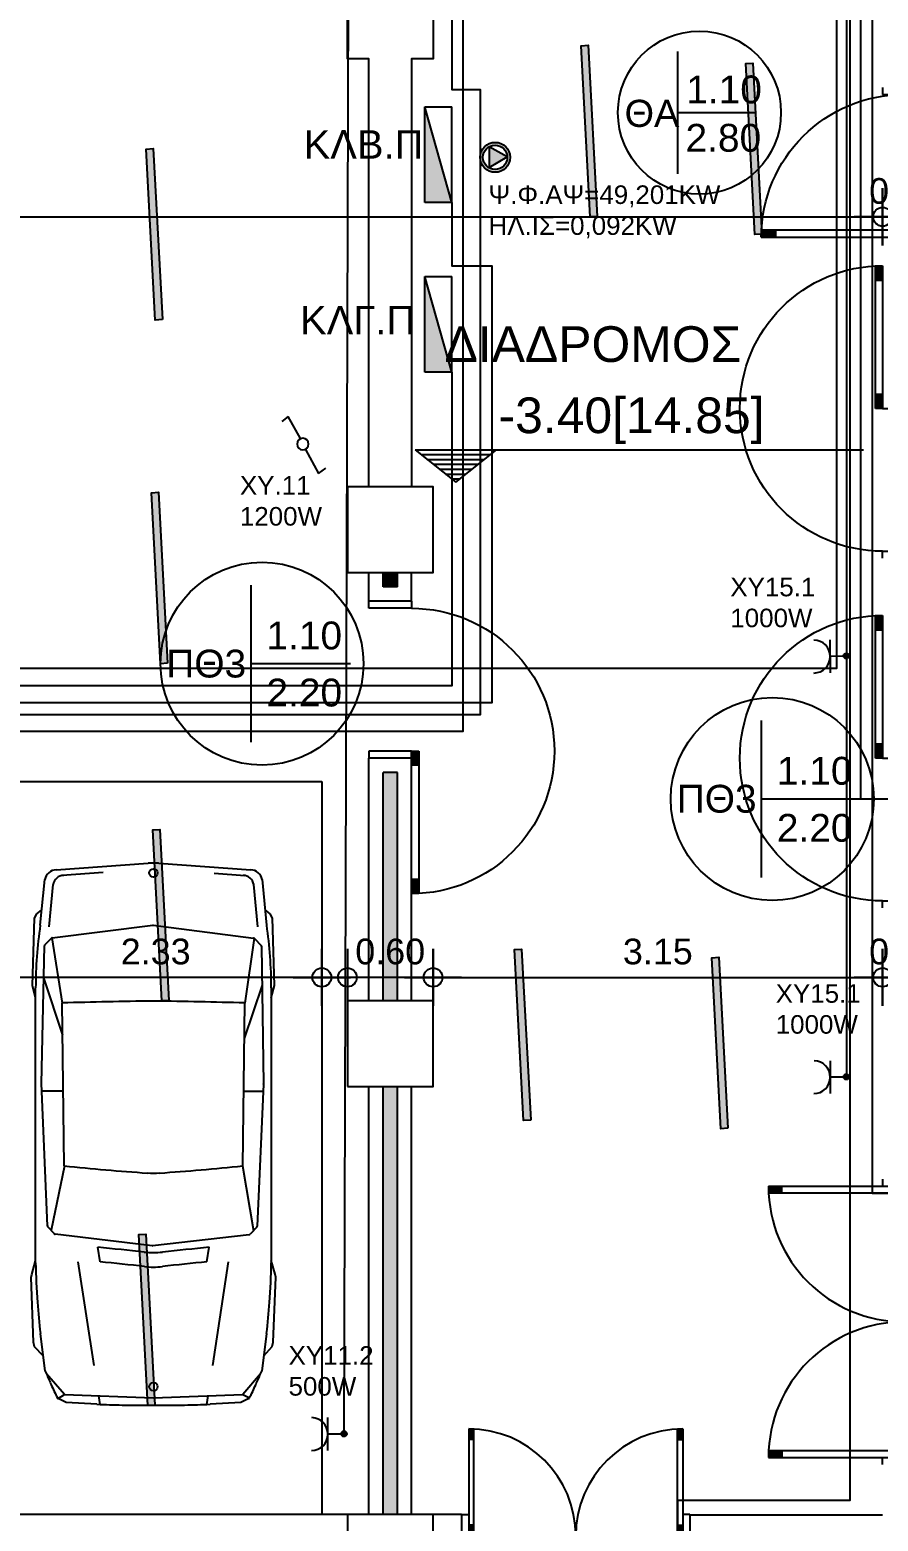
# Model space of a CAD drawing. Header units: metres. Extents: x -11 to 85, y -301 to 135.
# Drawn here: x 34.15 to 40.09, y -281.44 to -270.99 of the extents above; entities that cross this region are included whole.
import ezdxf
from ezdxf.enums import TextEntityAlignment as Align

# ---------------------------------------------------------------- set-up
doc = ezdxf.new("R2010")
doc.units = ezdxf.units.M
doc.header["$LTSCALE"] = 0.036
doc.header["$PDMODE"] = 2
for name, color, linetype in [('arxitek ypogeio', 252, 'Continuous'), ('DIMBLK', 252, 'Continuous'), ('electext', 20, 'Continuous'), ('hatch color', 252, 'Continuous'), ('HLEK-SYMBOL', 3, 'Continuous'), ('HLEK_FL001_SYMBOLS', 230, 'Continuous'), ('KYKLOFORHTES', 152, 'Continuous'), ('Parathira', 252, 'Continuous')]:
    doc.layers.add(name, color=color, linetype=linetype)
doc.styles.add('COMU-N', font='arial.ttf')
doc.styles.get("Standard").update_dxf_attribs({"font": 'arial.ttf'})
doc.styles.add('W4MS2', font='W4MS2.shx')
doc.dimstyles.new('CADWDOT', dxfattribs={"dimscale": 0.1, "dimtxt": 1.8, "dimasz": 0.08, "dimexe": 2, "dimexo": 0, "dimgap": 0.09, "dimtad": 0, "dimrnd": 0.001, "dimzin": 0, "dimdsep": 46, "dimtxsty": 'Standard', "dimblk1": 'ARTDIM', "dimblk2": 'ARTDIM', "dimsah": 1, "dimcen": 0.09, "dimdle": 0.05, "dimse1": 1, "dimse2": 1, "dimadec": 0, "dimazin": 0, "dimtfac": 1, "dimtmove": 0, "dimatfit": 3, "dimldrblk": 'ARTDIM', "dimfxl": 2, "dimtvp": 0.9999, "dimtolj": 1, "dimtzin": 0, "dimarcsym": 0})

# ---------------------------------------------------------------- blocks, each defined once
blk = doc.blocks.new('A$C07D551FE')
at = {"layer": 'Parathira'}
for p, q in [((0, -0.05), (0, 0)), ((0.3, 0), (0.3, -0.05)), ((0.3, -0.05), (0, -0.05)), ((0.15, -1.05), (0.15, -1)), ((0.15, -1), (1.149, -1)), ((0.15, -1.01), (0.25, -1.01)), ((0.15, -1.02), (0.25, -1.02)), ((0.15, -1.03), (0.25, -1.03)), ((0.15, -1.04), (0.25, -1.04)), ((0.25, -1), (0.25, -1.05)), ((1.05, -1), (1.05, -1.05)), ((1.05, -1.01), (1.149, -1.01)), ((1.05, -1.02), (1.15, -1.02)), ((1.05, -1.03), (1.15, -1.03)), ((1.05, -1.04), (1.15, -1.04)), ((0.3, -1.05), (0, -1.05)), ((0, -1.05), (0, -1.1)), ((1.15, -1.05), (0.15, -1.05)), ((0.3, -1.1), (0.3, -1.05))]:
    blk.add_line(p, q, dxfattribs=at)
blk.add_arc((0.15, -1.05), 1, 0, 90, dxfattribs=at)
blk = doc.blocks.new('ARTDIM')
at = {"layer": 'DIMBLK'}
for p, q in [((0, -24.9975), (0, 24.9975)), ((-24.9975, 0), (24.9975, 0))]:
    blk.add_line(p, q, dxfattribs=at)
blk.add_circle((0, 0), 8.25, dxfattribs=at)
blk = doc.blocks.new('*D1587')
at = {"layer": 'arxitek ypogeio', "color": 0, "lineweight": -2}
blk.add_line((22.432, -272.303), (40.116, -272.303), dxfattribs=at)
at = {"layer": 'Defpoints', "color": 0, "transparency": 16777216}
for p in [(40.124, -272.303), (22.424, -272.383), (40.124, -272.696)]:
    blk.add_point(p, dxfattribs=at)
at = {"layer": 'arxitek ypogeio', "color": 0, "lineweight": -2, "xscale": 0.008, "yscale": 0.008, "zscale": 0.008, "rotation": 180}
blk.add_blockref('ARTDIM', (22.424, -272.303), dxfattribs=at)
at = {"layer": 'arxitek ypogeio', "color": 0, "lineweight": -2, "xscale": 0.008, "yscale": 0.008, "zscale": 0.008}
blk.add_blockref('ARTDIM', (40.124, -272.303), dxfattribs=at)
at = {"layer": 'arxitek ypogeio', "color": 0, "insert": (31.274, -272.123), "char_height": 0.18, "attachment_point": 5}
blk.add_mtext('\\A1;17.70', dxfattribs=at)
blk = doc.blocks.new('*D1588')
at = {"layer": 'arxitek ypogeio', "color": 0, "lineweight": -2}
blk.add_line((40.132, -272.303), (40.416, -272.303), dxfattribs=at)
at = {"layer": 'Defpoints', "color": 0, "transparency": 16777216}
for p in [(40.424, -272.303), (40.124, -272.696), (40.424, -272.696)]:
    blk.add_point(p, dxfattribs=at)
at = {"layer": 'arxitek ypogeio', "color": 0, "lineweight": -2, "xscale": 0.008, "yscale": 0.008, "zscale": 0.008, "rotation": 180}
blk.add_blockref('ARTDIM', (40.124, -272.303), dxfattribs=at)
at = {"layer": 'arxitek ypogeio', "color": 0, "lineweight": -2, "xscale": 0.008, "yscale": 0.008, "zscale": 0.008}
blk.add_blockref('ARTDIM', (40.424, -272.303), dxfattribs=at)
at = {"layer": 'arxitek ypogeio', "color": 0, "insert": (40.274, -272.123), "char_height": 0.18, "attachment_point": 5}
blk.add_mtext('\\A1;0.30', dxfattribs=at)
blk = doc.blocks.new('*D1630')
at = {"layer": 'arxitek ypogeio', "color": 0, "lineweight": -2}
blk.add_line((40.416, -277.632), (40.132, -277.632), dxfattribs=at)
at = {"layer": 'Defpoints', "color": 0, "transparency": 16777216}
for p in [(40.124, -277.632), (40.124, -277.946), (40.424, -277.946)]:
    blk.add_point(p, dxfattribs=at)
at = {"layer": 'arxitek ypogeio', "color": 0, "lineweight": -2, "xscale": 0.008, "yscale": 0.008, "zscale": 0.008, "rotation": 180}
blk.add_blockref('ARTDIM', (40.124, -277.632), dxfattribs=at)
at = {"layer": 'arxitek ypogeio', "color": 0, "lineweight": -2, "xscale": 0.008, "yscale": 0.008, "zscale": 0.008}
blk.add_blockref('ARTDIM', (40.424, -277.632), dxfattribs=at)
at = {"layer": 'arxitek ypogeio', "color": 0, "insert": (40.274, -277.452), "char_height": 0.18, "attachment_point": 5}
blk.add_mtext('\\A1;0.30', dxfattribs=at)
blk = doc.blocks.new('*D1633')
at = {"layer": 'arxitek ypogeio', "color": 0, "lineweight": -2}
blk.add_line((36.982, -277.632), (40.116, -277.632), dxfattribs=at)
at = {"layer": 'Defpoints', "color": 0, "transparency": 16777216}
for p in [(40.124, -277.632), (36.974, -278.396), (40.124, -278.396)]:
    blk.add_point(p, dxfattribs=at)
at = {"layer": 'arxitek ypogeio', "color": 0, "lineweight": -2, "xscale": 0.008, "yscale": 0.008, "zscale": 0.008, "rotation": 180}
blk.add_blockref('ARTDIM', (36.974, -277.632), dxfattribs=at)
at = {"layer": 'arxitek ypogeio', "color": 0, "lineweight": -2, "xscale": 0.008, "yscale": 0.008, "zscale": 0.008}
blk.add_blockref('ARTDIM', (40.124, -277.632), dxfattribs=at)
at = {"layer": 'arxitek ypogeio', "color": 0, "insert": (38.549, -277.452), "char_height": 0.18, "attachment_point": 5}
blk.add_mtext('\\A1;3.15', dxfattribs=at)
blk = doc.blocks.new('*D1634')
at = {"layer": 'arxitek ypogeio', "color": 0, "lineweight": -2}
blk.add_line((36.966, -277.632), (36.382, -277.632), dxfattribs=at)
at = {"layer": 'Defpoints', "color": 0, "transparency": 16777216}
for p in [(36.374, -277.632), (36.374, -277.796), (36.974, -277.796)]:
    blk.add_point(p, dxfattribs=at)
at = {"layer": 'arxitek ypogeio', "color": 0, "lineweight": -2, "xscale": 0.008, "yscale": 0.008, "zscale": 0.008, "rotation": 180}
blk.add_blockref('ARTDIM', (36.374, -277.632), dxfattribs=at)
at = {"layer": 'arxitek ypogeio', "color": 0, "lineweight": -2, "xscale": 0.008, "yscale": 0.008, "zscale": 0.008}
blk.add_blockref('ARTDIM', (36.974, -277.632), dxfattribs=at)
at = {"layer": 'arxitek ypogeio', "color": 0, "insert": (36.674, -277.452), "char_height": 0.18, "attachment_point": 5}
blk.add_mtext('\\A1;0.60', dxfattribs=at)
blk = doc.blocks.new('*D1635')
at = {"layer": 'arxitek ypogeio', "color": 0, "lineweight": -2}
blk.add_line((36.187, -277.632), (33.874, -277.632), dxfattribs=at)
at = {"layer": 'Defpoints', "color": 0, "transparency": 16777216}
for p in [(33.866, -276.26), (36.195, -276.26), (33.866, -277.632)]:
    blk.add_point(p, dxfattribs=at)
at = {"layer": 'arxitek ypogeio', "color": 0, "lineweight": -2, "xscale": 0.008, "yscale": 0.008, "zscale": 0.008, "rotation": 180}
blk.add_blockref('ARTDIM', (33.866, -277.632), dxfattribs=at)
at = {"layer": 'arxitek ypogeio', "color": 0, "lineweight": -2, "xscale": 0.008, "yscale": 0.008, "zscale": 0.008}
blk.add_blockref('ARTDIM', (36.195, -277.632), dxfattribs=at)
at = {"layer": 'arxitek ypogeio', "color": 0, "insert": (35.031, -277.452), "char_height": 0.18, "attachment_point": 5}
blk.add_mtext('\\A1;2.33', dxfattribs=at)
blk = doc.blocks.new('A$C796D02E1')
at = {"layer": 'Parathira'}
for p, q in [((0.3, 0.95), (0.3, -0.05)), ((0.31, 0.85), (0.31, 0.95)), ((0.32, 0.85), (0.32, 0.95)), ((0.33, 0.85), (0.33, 0.95)), ((0.34, 0.85), (0.34, 0.949)), ((0.35, -0.05), (0.35, 0.949)), ((0.35, 0.85), (0.3, 0.85)), ((0, -0.05), (0, 0)), ((0.35, 0.05), (0.3, 0.05)), ((0.3, 0), (0.3, -0.05)), ((0.31, -0.05), (0.31, 0.05)), ((0.32, -0.05), (0.32, 0.05)), ((0.33, -0.05), (0.33, 0.05)), ((0.34, -0.05), (0.34, 0.05)), ((0.3, -0.05), (0, -0.05)), ((0.3, -0.05), (0.35, -0.05)), ((0, -1.05), (0, -1.1)), ((0.3, -1.05), (0, -1.05)), ((0.3, -1.05), (0.25, -1.05)), ((0.3, -1.1), (0.3, -1.05))]:
    blk.add_line(p, q, dxfattribs=at)
blk.add_arc((0.3, -0.05), 1, 270, 90, dxfattribs=at)
blk = doc.blocks.new('A$C0F035EE8')
at = {"layer": 'Parathira'}
for p, q in [((-0.3, 0), (-0.3, -0.05)), ((0, -0.05), (0, 0)), ((-1.1, -0.05), (-0.15, -0.05)), ((-1.005, -0.059), (-1.1, -0.059)), ((-1.005, -0.069), (-1.1, -0.069)), ((-1.005, -0.079), (-1.1, -0.079)), ((-1.005, -0.088), (-1.099, -0.088)), ((-0.15, -0.098), (-1.099, -0.098)), ((-1.005, -0.098), (-1.005, -0.05)), ((-0.3, -0.05), (0, -0.05)), ((-0.245, -0.098), (-0.245, -0.05)), ((-0.15, -0.059), (-0.245, -0.059)), ((-0.15, -0.069), (-0.245, -0.069)), ((-0.15, -0.079), (-0.245, -0.079)), ((-0.15, -0.088), (-0.245, -0.088)), ((-0.15, -0.05), (-0.15, -0.098)), ((-1.005, -1.922), (-1.1, -1.922)), ((-1.005, -1.931), (-1.1, -1.931)), ((-1.005, -1.941), (-1.1, -1.941)), ((-1.1, -1.95), (-0.15, -1.95)), ((-0.15, -1.903), (-1.099, -1.903)), ((-1.005, -1.912), (-1.099, -1.912)), ((-1.005, -1.903), (-1.005, -1.95)), ((-0.3, -2), (-0.3, -1.95)), ((-0.3, -1.95), (0, -1.95)), ((-0.245, -1.903), (-0.245, -1.95)), ((-0.15, -1.912), (-0.245, -1.912)), ((-0.15, -1.922), (-0.245, -1.922)), ((-0.15, -1.931), (-0.245, -1.931)), ((-0.15, -1.941), (-0.245, -1.941)), ((-0.15, -1.95), (-0.15, -1.903)), ((0, -1.95), (0, -2))]:
    blk.add_line(p, q, dxfattribs=at)
for centre, start, end in [((-0.15, -0.05), 180, 270), ((-0.15, -1.95), 90, 180)]:
    blk.add_arc(centre, 0.95, start, end, dxfattribs=at)
blk = doc.blocks.new('A$C31B96D1E')
at = {"layer": 'Parathira'}
for p, q in [((0.05, 0.6), (0.05, -0.15)), ((0.087, 0.525), (0.05, 0.525)), ((0.057, 0.525), (0.057, 0.6)), ((0.065, 0.525), (0.065, 0.6)), ((0.072, 0.525), (0.072, 0.6)), ((0.08, 0.525), (0.08, 0.599)), ((0.087, -0.15), (0.087, 0.599)), ((1.512, -0.15), (1.512, 0.599)), ((1.512, 0.525), (1.55, 0.525)), ((1.52, 0.525), (1.52, 0.599)), ((1.527, 0.525), (1.527, 0.6)), ((1.535, 0.525), (1.535, 0.6)), ((1.542, 0.525), (1.542, 0.6)), ((1.55, 0.6), (1.55, -0.15)), ((0, 0), (0.05, 0)), ((0.05, 0), (0.05, -0.3)), ((1.6, 0), (1.55, 0)), ((1.55, 0), (1.55, -0.3)), ((0.087, -0.075), (0.05, -0.075)), ((0.057, -0.15), (0.057, -0.075)), ((0.065, -0.15), (0.065, -0.075)), ((0.072, -0.15), (0.072, -0.075)), ((0.08, -0.15), (0.08, -0.075)), ((1.512, -0.075), (1.55, -0.075)), ((1.52, -0.15), (1.52, -0.075)), ((1.527, -0.15), (1.527, -0.075)), ((1.535, -0.15), (1.535, -0.075)), ((1.542, -0.15), (1.542, -0.075)), ((0.05, -0.15), (0.087, -0.15)), ((1.55, -0.15), (1.512, -0.15)), ((0.05, -0.3), (0, -0.3)), ((1.55, -0.3), (1.6, -0.3))]:
    blk.add_line(p, q, dxfattribs=at)
for centre, start, end in [((0.05, -0.15), 0, 90), ((1.55, -0.15), 90, 180)]:
    blk.add_arc(centre, 0.75, start, end, dxfattribs=at)
blk = doc.blocks.new('gJ6_a28')
at = {"layer": 'HLEK-SYMBOL', "color": 0, "linetype": 'Continuous'}
for p, q in [((-0.67, 0), (-0.67, 0.19)), ((-0.67, 0.19), (0, 0.19)), ((-0.67, 0), (0, 0.19)), ((0, 0.19), (0, 0)), ((-0.67, 0), (0, 0))]:
    blk.add_line(p, q, dxfattribs=at)
at = {"layer": 'HLEK-SYMBOL', "color": 0}
blk.add_solid([(-0.67, 0.19), (0, 0.19), (-0.67, 0)], dxfattribs=at)
at = {"layer": 'HLEK-SYMBOL', "color": 0, "style": 'W4MS2', "flags": 8}
blk.add_attdef('NODE_NUMBER', (0.018, 0.091), '', height=0.1, dxfattribs=at)
blk.add_attdef('NODE_NUMBER', (0.018, 0.091), '', height=0.1, dxfattribs=at)
blk = doc.blocks.new('gJ6_a14')
at = {"linetype": 'Continuous'}
for p, q in [((-0.1176, 0.1119), (0.113, 0.1119)), ((0, 0.1119), (0, 0))]:
    blk.add_line(p, q, dxfattribs=at)
blk.add_arc((-0.0023, 0.2279), 0.1153, 180, 358.95657, dxfattribs=at)
blk = doc.blocks.new('*X1779')
at = {"color": 0}
for p, q in [((15.598, 2.587), (15.737, 2.727)), ((15.598, 2.622), (15.702, 2.727)), ((15.605, 2.559), (15.765, 2.719)), ((15.617, 2.536), (15.789, 2.707)), ((15.633, 2.516), (15.808, 2.691)), ((15.636, 2.678), (15.645, 2.687)), ((15.649, 2.691), (15.658, 2.7)), ((15.662, 2.705), (15.671, 2.714)), ((15.667, 2.674), (15.676, 2.683)), ((15.676, 2.718), (15.678, 2.721)), ((15.68, 2.687), (15.689, 2.696)), ((15.693, 2.7), (15.702, 2.709)), ((15.698, 2.669), (15.707, 2.678)), ((15.707, 2.714), (15.715, 2.722)), ((15.711, 2.683), (15.72, 2.691)), ((15.72, 2.727), (15.721, 2.728)), ((15.724, 2.696), (15.733, 2.705)), ((15.738, 2.709), (15.746, 2.718)), ((15.742, 2.678), (15.751, 2.687)), ((15.751, 2.722), (15.752, 2.724)), ((15.755, 2.691), (15.764, 2.7)), ((15.768, 2.705), (15.777, 2.714)), ((15.773, 2.674), (15.782, 2.683)), ((15.786, 2.687), (15.795, 2.696)), ((15.804, 2.669), (15.813, 2.678)), ((15.601, 2.607), (15.609, 2.616)), ((15.604, 2.646), (15.605, 2.647)), ((15.605, 2.577), (15.614, 2.585)), ((15.609, 2.652), (15.618, 2.66)), ((15.611, 2.547), (15.618, 2.554)), ((15.614, 2.621), (15.623, 2.63)), ((15.618, 2.59), (15.627, 2.599)), ((15.623, 2.665), (15.631, 2.674)), ((15.623, 2.559), (15.631, 2.568)), ((15.627, 2.634), (15.636, 2.643)), ((15.627, 2.528), (15.636, 2.537)), ((15.631, 2.603), (15.64, 2.612)), ((15.636, 2.572), (15.645, 2.581)), ((15.64, 2.647), (15.649, 2.656)), ((15.64, 2.541), (15.649, 2.55)), ((15.645, 2.616), (15.654, 2.625)), ((15.645, 2.51), (15.654, 2.519)), ((15.649, 2.585), (15.658, 2.594)), ((15.653, 2.501), (15.824, 2.672)), ((15.654, 2.66), (15.662, 2.669)), ((15.654, 2.554), (15.662, 2.563)), ((15.658, 2.63), (15.667, 2.638)), ((15.658, 2.523), (15.667, 2.532)), ((15.662, 2.599), (15.671, 2.607)), ((15.664, 2.494), (15.671, 2.501)), ((15.667, 2.568), (15.676, 2.577)), ((15.671, 2.643), (15.68, 2.652)), ((15.671, 2.537), (15.68, 2.546)), ((15.676, 2.489), (15.836, 2.648)), ((15.676, 2.612), (15.685, 2.621)), ((15.676, 2.506), (15.685, 2.515)), ((15.68, 2.581), (15.689, 2.59)), ((15.685, 2.656), (15.693, 2.665)), ((15.685, 2.55), (15.693, 2.559)), ((15.689, 2.625), (15.698, 2.634)), ((15.689, 2.519), (15.698, 2.528)), ((15.693, 2.594), (15.702, 2.603)), ((15.693, 2.488), (15.702, 2.497)), ((15.698, 2.563), (15.707, 2.572)), ((15.702, 2.638), (15.711, 2.647)), ((15.702, 2.532), (15.711, 2.541)), ((15.705, 2.482), (15.843, 2.62)), ((15.707, 2.607), (15.715, 2.616)), ((15.707, 2.501), (15.715, 2.51)), ((15.711, 2.577), (15.72, 2.585)), ((15.715, 2.652), (15.724, 2.66)), ((15.715, 2.546), (15.724, 2.554)), ((15.72, 2.621), (15.729, 2.63)), ((15.72, 2.515), (15.729, 2.523)), ((15.724, 2.59), (15.733, 2.599)), ((15.724, 2.484), (15.733, 2.493)), ((15.729, 2.665), (15.738, 2.674)), ((15.729, 2.559), (15.738, 2.568)), ((15.733, 2.634), (15.742, 2.643)), ((15.733, 2.528), (15.742, 2.537)), ((15.738, 2.603), (15.746, 2.612)), ((15.738, 2.497), (15.746, 2.506)), ((15.741, 2.482), (15.842, 2.584)), ((15.742, 2.572), (15.751, 2.581)), ((15.746, 2.647), (15.755, 2.656)), ((15.746, 2.541), (15.755, 2.55)), ((15.751, 2.616), (15.76, 2.625)), ((15.751, 2.51), (15.76, 2.519)), ((15.755, 2.585), (15.764, 2.594)), ((15.76, 2.66), (15.768, 2.669)), ((15.76, 2.554), (15.768, 2.563)), ((15.764, 2.63), (15.773, 2.638)), ((15.764, 2.523), (15.773, 2.532)), ((15.768, 2.599), (15.777, 2.607)), ((15.768, 2.493), (15.777, 2.501)), ((15.773, 2.568), (15.782, 2.577)), ((15.777, 2.643), (15.786, 2.652)), ((15.777, 2.537), (15.786, 2.546)), ((15.782, 2.612), (15.791, 2.621)), ((15.782, 2.506), (15.791, 2.515)), ((15.786, 2.581), (15.795, 2.59)), ((15.791, 2.656), (15.799, 2.665)), ((15.791, 2.55), (15.799, 2.559)), ((15.795, 2.625), (15.804, 2.634)), ((15.795, 2.519), (15.804, 2.528)), ((15.799, 2.594), (15.808, 2.603)), ((15.804, 2.563), (15.813, 2.572)), ((15.808, 2.638), (15.817, 2.647)), ((15.808, 2.532), (15.817, 2.541)), ((15.813, 2.607), (15.822, 2.616)), ((15.817, 2.577), (15.826, 2.585)), ((15.822, 2.652), (15.83, 2.66)), ((15.822, 2.546), (15.83, 2.554)), ((15.826, 2.621), (15.835, 2.63)), ((15.83, 2.59), (15.839, 2.599)), ((15.835, 2.559), (15.835, 2.56)), ((15.839, 2.634), (15.84, 2.635)), ((15.844, 2.603), (15.844, 2.603))]:
    blk.add_line(p, q, dxfattribs=at)
blk = doc.blocks.new('GJ6_A78')
at = {"layer": 'HLEK-SYMBOL', "color": 0, "linetype": 'Continuous'}
blk.add_circle((0, 0), 0.0989, dxfattribs=at)
at = {"layer": 'HLEK-SYMBOL', "color": 0, "xscale": 0.8, "yscale": 0.8, "zscale": 0.8}
blk.add_blockref('*X1779', (-12.576, -2.084), dxfattribs=at)
blk = doc.blocks.new('priza')
at = {"layer": 'HLEK_FL001_SYMBOLS', "rotation": 180}
blk.add_blockref('gJ6_a14', (87.4, -100.495), dxfattribs=at)
at = {"layer": 'HLEK_FL001_SYMBOLS', "xscale": 0.1951472641207488, "yscale": 0.1951472641207488, "zscale": 0.1951472641207488}
blk.add_blockref('GJ6_A78', (87.4, -100.495), dxfattribs=at)
blk = doc.blocks.new('lampes fthorismou 120')
at = {"layer": 'hatch color'}
blk.add_hatch(color=181, dxfattribs=at).paths.add_polyline_path([(84.181, -99.264), (84.181, -99.214), (85.381, -99.214), (85.381, -99.264)])
at = {"layer": 'HLEK_FL001_SYMBOLS'}
blk.add_lwpolyline([(84.181, -99.264), (84.181, -99.214), (85.381, -99.214), (85.381, -99.264)], close=True, dxfattribs=at)
blk = doc.blocks.new('gJ6_a3')
at = {"linetype": 'Continuous'}
for p, q in [((-0.111, 0.187), (-0.059, 0.209)), ((-0.024, 0.034), (-0.111, 0.187)), ((0.023, -0.035), (0.12, -0.2)), ((0.12, -0.2), (0.061, -0.224))]:
    blk.add_line(p, q, dxfattribs=at)
blk.add_circle((0, 0), 0.0405, dxfattribs=at)
blk = doc.blocks.new('neos kykloforitis')
at = {"layer": 'KYKLOFORHTES'}
h = blk.add_hatch(color=256, dxfattribs=at)
edge = h.paths.add_edge_path()
edge.add_ellipse((60.491, -100.75), major_axis=(0.105, 0), ratio=0.999848, start_angle=0, end_angle=360)
edge = h.paths.add_edge_path(flags=16)
edge.add_ellipse((60.491, -100.75), major_axis=(0.0851, 0), ratio=0.999848, start_angle=0, end_angle=360)
blk.add_hatch(color=256, dxfattribs=at).paths.add_polyline_path([(60.45, -100.676), (60.45, -100.822), (60.575, -100.746)])
for p, q in [((60.45, -100.676), (60.45, -100.822)), ((60.575, -100.746), (60.45, -100.676)), ((60.45, -100.822), (60.575, -100.746))]:
    blk.add_line(p, q, dxfattribs=at)
at = {"layer": 'KYKLOFORHTES', "extrusion": (0, -0.017452, 0.999848)}
for radius in [0.105, 0.0851]:
    blk.add_circle((60.491, -100.734, 1.811), radius, dxfattribs=at)

msp = doc.modelspace()

# ---------------------------------------------------------------- hatches: boundary and pattern name
at = {"layer": 'arxitek ypogeio'}
for points in [[(36.724, -274.796), (36.624, -274.796), (36.624, -274.896), (36.724, -274.896)], [(36.724, -276.196), (36.624, -276.196), (36.624, -277.796), (36.724, -277.796)], [(36.724, -278.396), (36.624, -278.396), (36.624, -281.396), (36.724, -281.396)]]:
    msp.add_hatch(color=256, dxfattribs=at).paths.add_polyline_path(points)

# ---------------------------------------------------------------- linework, layer by layer
for p, q in [((38.687, -271.144), (38.687, -272.002)), ((38.687, -271.573), (39.233, -271.573)), ((36.848, -273.935), (37.133, -274.163)), ((36.848, -273.935), (39.989, -273.935)), ((36.891, -273.969), (37.375, -273.969)), ((37.133, -274.163), (37.418, -273.935)), ((36.933, -274.003), (37.333, -274.003)), ((36.976, -274.037), (37.29, -274.037)), ((37.019, -274.072), (37.247, -274.072)), ((37.062, -274.106), (37.204, -274.106)), ((37.104, -274.14), (37.162, -274.14)), ((36.524, -274.996), (36.524, -274.796)), ((36.624, -274.896), (36.624, -274.796)), ((36.724, -274.896), (36.724, -274.796)), ((36.824, -274.996), (36.824, -274.796)), ((35.697, -274.884), (35.697, -275.984)), ((36.724, -274.896), (36.624, -274.896)), ((36.824, -274.996), (36.524, -274.996)), ((35.697, -275.434), (36.397, -275.434)), ((39.273, -275.832), (39.273, -276.932)), ((36.524, -277.796), (36.524, -276.096)), ((36.824, -276.096), (36.524, -276.096)), ((36.824, -277.796), (36.824, -276.096)), ((26.366, -276.26), (36.195, -276.26)), ((36.195, -276.26), (36.195, -281.396)), ((36.724, -276.196), (36.624, -276.196)), ((36.624, -277.796), (36.624, -276.196)), ((36.724, -277.796), (36.724, -276.196)), ((39.273, -276.382), (39.973, -276.382)), ((34.334, -276.879), (34.979, -276.832)), ((34.663, -276.898), (34.376, -276.919)), ((35.052, -276.832), (35.697, -276.879)), ((35.441, -276.903), (35.655, -276.919)), ((34.222, -277.267), (34.255, -276.947)), ((34.284, -277.277), (34.313, -276.982)), ((35.747, -277.277), (35.718, -276.982)), ((35.776, -276.947), (35.808, -277.267)), ((34.167, -277.689), (34.182, -277.218)), ((34.182, -277.218), (34.198, -277.186)), ((34.198, -277.186), (34.233, -277.16)), ((35.833, -277.186), (35.798, -277.16)), ((35.849, -277.218), (35.833, -277.186)), ((35.864, -277.689), (35.849, -277.218)), ((34.306, -277.354), (35.011, -277.266)), ((35.013, -277.266), (35.717, -277.357)), ((34.232, -278.375), (34.252, -277.411)), ((34.254, -277.404), (34.3, -277.357)), ((34.303, -277.354), (34.375, -277.813)), ((35.721, -277.358), (35.655, -277.813)), ((35.723, -277.36), (35.769, -277.408)), ((35.772, -277.414), (35.787, -278.379)), ((34.247, -277.643), (34.378, -278.038)), ((34.19, -277.776), (34.167, -277.689)), ((34.19, -279.633), (34.19, -277.705)), ((35.776, -277.687), (35.652, -278.061)), ((35.841, -277.776), (35.864, -277.689)), ((35.841, -277.705), (35.841, -279.633)), ((34.39, -278.952), (34.375, -277.811)), ((35.641, -278.952), (35.656, -277.811)), ((34.272, -279.372), (34.232, -278.376)), ((34.382, -278.429), (34.235, -278.429)), ((35.648, -278.429), (35.785, -278.429)), ((35.787, -278.38), (35.743, -279.375)), ((36.524, -281.396), (36.524, -278.396)), ((36.624, -281.396), (36.624, -278.396)), ((36.724, -281.396), (36.724, -278.396)), ((36.824, -281.396), (36.824, -278.396)), ((34.391, -278.953), (34.298, -279.403)), ((35.64, -278.953), (35.717, -279.407)), ((34.321, -279.429), (34.274, -279.378)), ((35.74, -279.382), (35.693, -279.432)), ((35.006, -279.514), (34.327, -279.432)), ((34.641, -279.626), (34.625, -279.523)), ((35.687, -279.435), (35.008, -279.514)), ((35.39, -279.626), (35.406, -279.523)), ((34.163, -279.713), (34.19, -279.619)), ((34.6, -280.352), (34.489, -279.625)), ((35.431, -280.352), (35.542, -279.625)), ((35.868, -279.712), (35.841, -279.617)), ((34.159, -279.734), (34.163, -279.713)), ((35.855, -280.187), (35.872, -279.732)), ((35.872, -279.732), (35.868, -279.712)), ((34.176, -280.188), (34.159, -279.734)), ((34.257, -280.392), (34.223, -280.128)), ((35.808, -280.128), (35.774, -280.392)), ((34.183, -280.22), (34.176, -280.188)), ((34.243, -280.285), (34.183, -280.22)), ((35.788, -280.283), (35.848, -280.218)), ((35.848, -280.218), (35.855, -280.187)), ((34.391, -280.554), (34.265, -280.411)), ((35.766, -280.411), (35.641, -280.554)), ((34.347, -280.584), (34.391, -280.554)), ((34.391, -280.554), (35.016, -280.579)), ((34.641, -280.625), (34.632, -280.564)), ((35.016, -280.579), (35.641, -280.554)), ((35.389, -280.625), (35.399, -280.564)), ((35.641, -280.554), (35.688, -280.579)), ((34.394, -280.606), (34.347, -280.584)), ((34.404, -280.611), (34.394, -280.606)), ((34.618, -280.623), (34.404, -280.611)), ((35.627, -280.611), (35.413, -280.623)), ((35.637, -280.606), (35.627, -280.611)), ((35.684, -280.584), (35.637, -280.606)), ((36.374, -281.396), (33.374, -281.396)), ((37.174, -281.396), (36.974, -281.396)), ((37.174, -281.396), (37.174, -281.696)), ((38.774, -281.4), (38.774, -281.696)), ((40.124, -281.4), (38.774, -281.4))]:
    msp.add_line(p, q, dxfattribs=at)
for points in [[(36.374, -267.596), (36.374, -266.996), (36.974, -266.996), (36.974, -267.596), (36.824, -267.596), (36.824, -270.596), (36.974, -270.596), (36.974, -271.196), (36.824, -271.196), (36.824, -274.196), (36.524, -274.196), (36.524, -271.196), (36.374, -271.196), (36.374, -270.596), (36.524, -270.596), (36.524, -267.596)], [(36.374, -274.796), (36.974, -274.796), (36.974, -274.196), (36.374, -274.196)], [(36.374, -278.396), (36.974, -278.396), (36.974, -277.796), (36.374, -277.796)], [(36.374, -281.996), (36.974, -281.996), (36.974, -281.396), (36.374, -281.396)]]:
    msp.add_lwpolyline(points, close=True, dxfattribs=at)
for centre, radius in [((38.841, -271.573), 0.571), ((35.776, -275.434), 0.711), ((39.351, -276.382), 0.711), ((35.015, -276.9), 0.0291), ((35.015, -280.5), 0.0291)]:
    msp.add_circle(centre, radius, dxfattribs=at)
for centre, radius, start, end in [((34.334, -276.959), 0.0799, 90, 171.6122), ((35.015, -277.331), 0.5, 85.8549, 94.1451), ((35.697, -276.959), 0.0799, 8.3878, 90), ((34.387, -276.993), 0.075, 90, 171.6589), ((35.644, -276.993), 0.075, 8.3411, 90), ((37.19, -277.705), 3, 171.6122, 180), ((35.012, -277.276), 0.01, 82.6059, 97.1192), ((32.841, -277.705), 3, 0, 8.3878), ((34.262, -277.411), 0.01, 135.8808, 178.8576), ((34.308, -277.364), 0.01, 97.1192, 135.8808), ((35.716, -277.367), 0.01, 43.8419, 82.6059), ((35.762, -277.415), 0.01, 0.908, 43.8419), ((35.471, -314.261), 36.466, 90.7234, 91.7224), ((35.015, -278.198), 0.4, 89.2766, 90.7234), ((34.56, -314.261), 36.466, 88.2776, 89.2766), ((34.242, -278.375), 0.01, 178.8576, 182.265), ((35.777, -278.379), 0.01, 357.4577, 0.908), ((36.267, -260.672), 18.377, 264.1388, 265.9632), ((33.764, -260.672), 18.377, 274.0368, 275.8612), ((35.015, -278.404), 0.6, 265.9632, 274.0368), ((34.282, -279.371), 0.01, 182.265, 222.6747), ((35.733, -279.375), 0.01, 317.0479, 357.4577), ((34.328, -279.422), 0.01, 222.6747, 263.0845), ((29.132, -333.994), 54.747, 83.8982, 84.242), ((35.007, -279.504), 0.01, 263.0845, 276.6382), ((40.899, -333.994), 54.747, 95.758, 96.1018), ((35.686, -279.425), 0.01, 276.6382, 317.0479), ((29.252, -333.98), 54.621, 84.0088, 84.3379), ((35.015, -278.96), 0.6, 263.8982, 276.1018), ((40.779, -333.98), 54.621, 95.6621, 95.9912), ((40.93, -279.477), 6.742, 181.325, 183.675), ((35.015, -279.062), 0.6, 264.0088, 275.9912), ((29.101, -279.477), 6.742, 356.325, 358.675), ((38, -279.665), 3.805, 183.675, 186.9822), ((32.031, -279.665), 3.805, 353.0178, 356.325), ((34.532, -280.296), 0.291, 199.192, 203.2978), ((38.595, -278.546), 4.714, 203.2978, 204.3178), ((31.436, -278.546), 4.714, 335.6822, 336.7022), ((35.499, -280.296), 0.291, 336.7022, 340.808), ((36.55, -279.47), 2.47, 204.3178, 206.6746), ((33.481, -279.47), 2.47, 333.3254, 335.6822), ((34.351, -280.575), 0.00993, 206.6746, 244.5291), ((34.855, -275.901), 4.728, 267.1335, 269.3061), ((34.89, -272.964), 7.666, 269.3061, 271.0124), ((35.141, -272.964), 7.666, 268.9876, 270.6939), ((35.176, -275.901), 4.728, 270.6939, 272.8665), ((35.679, -280.575), 0.00993, 295.4709, 333.3254)]:
    msp.add_arc(centre, radius, start, end, dxfattribs=at)
at = {"layer": 'HLEK_FL001_SYMBOLS'}
msp.add_line((36.383, -269.386), (36.35, -280.83), dxfattribs=at)
for points in [[(40.704, -267.683), (40.704, -268.317), (39.8, -268.317), (39.8, -275.467), (25.103, -275.467), (25.103, -282.564), (26.468, -282.564)], [(40.475, -267.672), (40.774, -267.672), (40.774, -269.891), (39.894, -269.891), (39.894, -281.297), (38.686, -281.297), (38.686, -281.826), (39.466, -281.826)], [(41.145, -267.672), (41.226, -267.672), (41.226, -268.501), (39.87, -268.501), (39.87, -278.327)], [(40.524, -267.672), (40.524, -270.073), (40.124, -270.073), (39.97, -270.073), (39.97, -276.032), (39.97, -276.382), (40.756, -276.382), (40.756, -275.141)], [(40.475, -267.672), (40.644, -267.672), (40.644, -269.987), (40.05, -269.987), (40.05, -279.143), (40.686, -279.143), (40.686, -278.5)], [(37.106, -269.268), (37.106, -269.786), (37.182, -269.786), (37.182, -275.909), (25.47, -275.909), (25.374, -282.173), (26.282, -282.173)], [(37.106, -270.456), (37.106, -271.41), (37.182, -271.41), (37.304, -271.41), (37.304, -275.792), (25.357, -275.792), (25.239, -282.173), (26.282, -282.173)], [(37.106, -272.203), (37.106, -272.646), (37.386, -272.646), (37.386, -275.709), (25.229, -275.709), (25.057, -281.699), (25.057, -282.277), (26.282, -282.277)], [(37.106, -273.391), (37.106, -275.59), (25.057, -275.59), (24.786, -282.456), (26.282, -282.493)]]:
    msp.add_lwpolyline(points, dxfattribs=at)

# ---------------------------------------------------------------- block references
at = {"layer": 'arxitek ypogeio', "xscale": -1}
for name, p in [('A$C07D551FE', (40.424, -271.396)), ('A$C796D02E1', (40.424, -273.596)), ('A$C796D02E1', (40.424, -276.046))]:
    msp.add_blockref(name, p, dxfattribs=at)
at = {"layer": 'arxitek ypogeio', "xscale": -1, "rotation": 180}
msp.add_blockref('A$C796D02E1', (36.524, -276.096), dxfattribs=at)
at = {"layer": 'arxitek ypogeio'}
for name, p in [('A$C0F035EE8', (40.424, -279.046)), ('A$C31B96D1E', (37.174, -281.396))]:
    msp.add_blockref(name, p, dxfattribs=at)
at = {"layer": 'HLEK_FL001_SYMBOLS'}
for name, p, rotation in [('lampes fthorismou 120', (-56.533, -361.629), 93.04148662656519), ('lampes fthorismou 120', (-55.379, -361.753), 93.04148662656519), ('gJ6_a28', (37.106, -271.533), 90), ('lampes fthorismou 120', (-59.58, -362.353), 93.04148662656519), ('gJ6_a28', (37.106, -272.721), 90), ('lampes fthorismou 120', (-59.543, -364.761), 93.04148662656519), ('priza', (139.475, -186.967), 270.5799111527783), ('lampes fthorismou 120', (-59.534, -367.124), 93.04148662656519), ('lampes fthorismou 120', (-56.999, -367.961), 93.04148662656519), ('lampes fthorismou 120', (-55.617, -368.019), 93.04148662656519), ('priza', (140.365, -190.929), 270), ('lampes fthorismou 120', (-59.632, -369.958), 93.04148662656519), ('priza', (136.845, -193.43), 270)]:
    msp.add_blockref(name, p, dxfattribs=dict(at, rotation=rotation))
at = {"layer": 'HLEK_FL001_SYMBOLS', "xscale": -1, "rotation": 58.82811736932428}
msp.add_blockref('gJ6_a3', (36.062, -273.895), dxfattribs=at)
at = {"layer": 'KYKLOFORHTES'}
msp.add_blockref('neos kykloforitis', (-23.082, -171.136), dxfattribs=at)

# ---------------------------------------------------------------- texts
at = {"layer": 'arxitek ypogeio', "style": 'COMU-N'}
for s, height, p in [('1.10', 0.195, (38.748, -271.508)), ('ΘA', 0.19, (38.316, -271.673)), ('2.80', 0.195, (38.743, -271.847)), ('ΔΙΑΔΡΟΜΟΣ', 0.25, (37.055, -273.32))]:
    msp.add_text(s, height=height, dxfattribs=at).set_placement(p)
msp.add_attdef('-3.40[14.85]', (37.433, -273.819), '±0.00', height=0.25, dxfattribs=at)
for tag, text, p in [('1.10', '0.90', (36.072, -275.334)), ('ΠΘ3', '2.20', (35.385, -275.531)), ('2.20', '2.20', (36.072, -275.734)), ('1.10', '0.90', (39.648, -276.282)), ('ΠΘ3', '2.20', (38.961, -276.478)), ('2.20', '2.20', (39.648, -276.682))]:
    msp.add_attdef(tag, text=text, height=0.195, dxfattribs=at).set_placement(p, align=Align.CENTER)
at = {"layer": 'electext', "style": 'COMU-N'}
for s, p in [('ΚΛB.Π', (36.068, -271.896)), ('ΚΛΓ.Π', (36.043, -273.127))]:
    msp.add_text(s, height=0.2, dxfattribs=at).set_placement(p)
at = {"layer": 'HLEK_FL001_SYMBOLS', "char_height": 0.13, "attachment_point": 1, "style": 'COMU-N'}
for s, width, insert in [('Ψ.Φ.ΑΨ=49,201KW\\PΗΛ.ΙΣ=0,092ΚW', 1.26254, (37.363, -272.083)), ('XY.11\\P1200W', 0.90262, (35.621, -274.12)), ('ΧΥ15.1\\P1000W', 0.94223, (39.057, -274.832)), ('ΧΥ15.1\\P1000W', 0.94223, (39.375, -277.68)), ('ΧΥ11.2 \\P500W', 1.85829, (35.962, -280.216))]:
    msp.add_mtext_dynamic_manual_height_columns(s, width=width, gutter_width=0.65, heights=[0], dxfattribs=dict(at, insert=insert))

# ---------------------------------------------------------------- dimensions: what is measured, and where the dimension line sits
at = {"layer": 'arxitek ypogeio'}
for base, p1, p2, picture, middle in [((40.124, -272.303), (22.424, -272.383), (40.124, -272.696), '*D1587', (31.274, -272.123)), ((33.866, -277.632), (36.195, -276.26), (33.866, -276.26), '*D1635', (35.031, -277.452)), ((40.124, -277.632), (36.974, -278.396), (40.124, -278.396), '*D1633', (38.549, -277.452))]:
    dim = msp.add_linear_dim(base=base, p1=p1, p2=p2, dimstyle='CADWDOT', dxfattribs=at)
    dim.commit()
    dim.dimension.update_dxf_attribs({"geometry": picture, "text_midpoint": middle})
for base, p1, p2, picture, middle in [((40.424, -272.303), (40.124, -272.696), (40.424, -272.696), '*D1588', (40.274, -272.303)), ((36.374, -277.632), (36.974, -277.796), (36.374, -277.796), '*D1634', (36.674, -277.632)), ((40.124, -277.632), (40.424, -277.946), (40.124, -277.946), '*D1630', (40.274, -277.632))]:
    dim = msp.add_linear_dim(base=base, p1=p1, p2=p2, dimstyle='CADWDOT', dxfattribs=at)
    dim.commit()
    dim.dimension.update_dxf_attribs({"geometry": picture, "text_midpoint": middle, "dimtype": 160})

doc.saveas('drawing.dxf')
